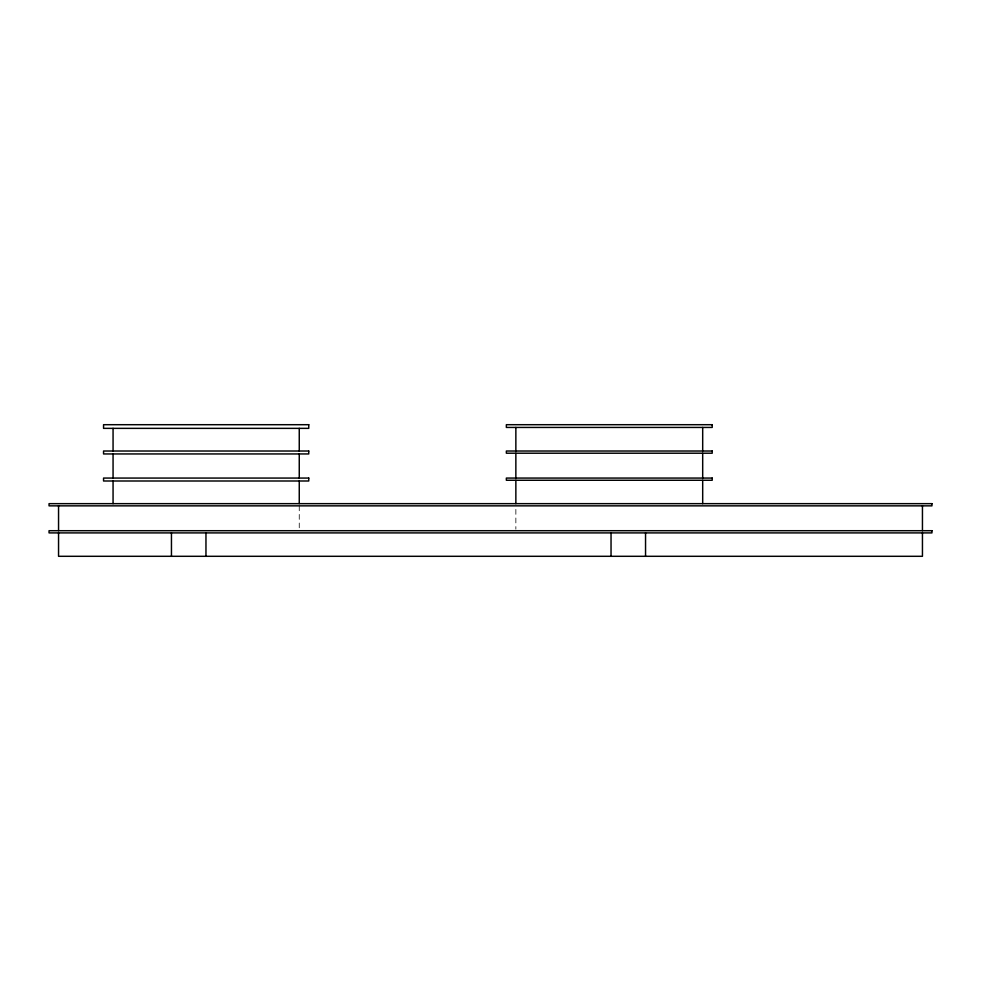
<?xml version="1.0" encoding="UTF-8"?>
<svg xmlns="http://www.w3.org/2000/svg" width="981" height="981" viewBox="0 0 981 981"><rect width="100%" height="100%" fill="white"/><g stroke="black" fill="none" stroke-linecap="round" stroke-linejoin="round"><path stroke-width="0.74" stroke-dasharray="4.91 3.68" d="M515.859 509.409L515.859 529.188M299.254 505.853L299.254 527.79"/><path stroke-width="1.47" d="M922.447 505.853L922.447 530.709M922.447 532.904L922.447 556.301L58.553 556.301L58.553 532.904M702.69 427.434L702.69 451.015M702.69 453.21L702.69 478.066M702.69 480.261L702.69 503.658M645.547 532.904L645.547 556.301M611.04 532.904L611.04 556.301M515.859 427.434L515.859 451.015M515.859 453.21L515.859 478.066M515.859 480.261L515.859 503.658M299.254 428.354L299.254 451.015M299.254 453.945L299.254 478.066M299.254 480.997L299.254 503.658M205.961 532.904L205.961 556.301M171.454 532.904L171.454 556.301M113.06 428.354L113.06 451.015M113.06 453.945L113.06 478.066M113.06 480.997L113.06 503.658M58.553 505.853L58.553 530.709M308.757 424.699L103.557 424.699L103.557 428.354L308.757 428.354L308.757 424.699M712.206 424.699L506.355 424.699L506.355 427.434L712.206 427.434L712.206 424.699M308.757 451.015L103.557 451.015L103.557 453.945L308.757 453.945L308.757 451.015M712.206 451.015L506.355 451.015L506.355 453.21L712.206 453.21L712.206 451.015M308.757 478.066L103.557 478.066L103.557 480.997L308.757 480.997L308.757 478.066M712.206 478.066L506.355 478.066L506.355 480.261L712.206 480.261L712.206 478.066M931.95 503.658L49.05 503.658L49.05 505.853L931.95 505.853L931.95 503.658M931.95 530.709L49.05 530.709L49.05 532.904L931.95 532.904L931.95 530.709"/></g></svg>
